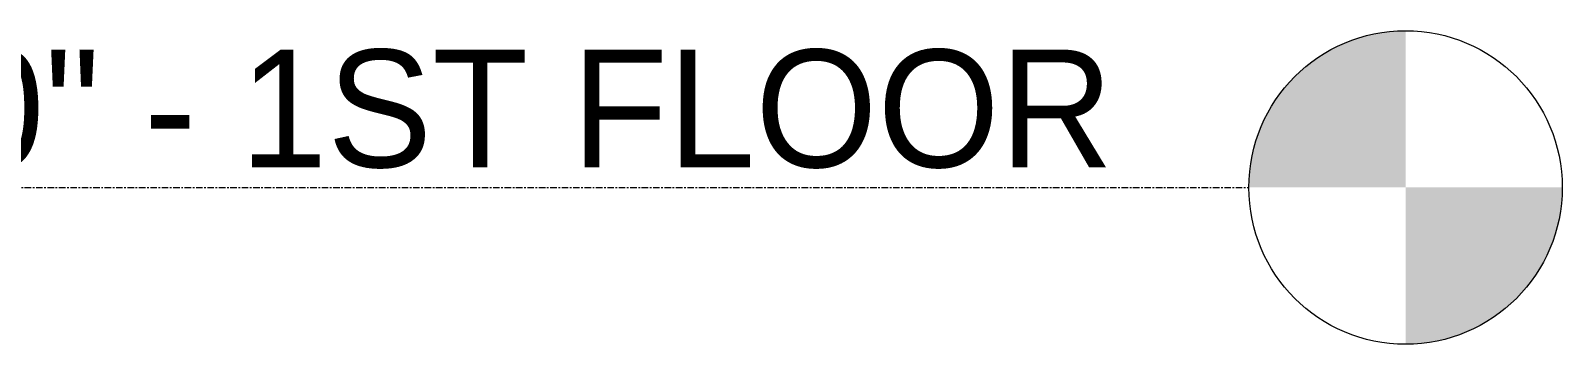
# Model space of a CAD drawing. Header units: inches. Extents: x 9610 to 15331, y -316 to 681.
# Drawn here: x 15213.2 to 15330.5, y -12 to 12 of the extents above; entities that cross this region are included whole.
import ezdxf

# ---------------------------------------------------------------- set-up
doc = ezdxf.new("R2010")
doc.units = ezdxf.units.IN
doc.header["$MEASUREMENT"] = 0
doc.linetypes.add('Grid Line 1_2_', pattern=[0.875, 0.5, -0.125, 0.125, -0.125])
doc.layers.add('A-FLOR-LEVL', color=51, linetype='Continuous', lineweight=9)
doc.layers.add('A-FLOR-LEVL-1', color=51, linetype='Grid Line 1_2_', lineweight=9)
doc.styles.add('Century Gothic', font='ufonts.com_century-gothic.ttf', dxfattribs={"height": 9})

# ---------------------------------------------------------------- blocks, each defined once
blk = doc.blocks.new('Level - Level Head - Circle-50818-BUILDING SECTION - NORTH_SOUTH AT ELEVATOR AND COURTYARD - LOOKING EAST')
at = {"layer": 'A-FLOR-LEVL'}
h = blk.add_hatch(color=256, dxfattribs=at)
edge = h.paths.add_edge_path(flags=0)
edge.add_line((-1802.96, 0), (-1814.96, 0))
edge.add_arc((-1802.96, 0), 12, 90, 180, ccw=False)
edge.add_line((-1802.96, 12), (-1802.96, 0))
h = blk.add_hatch(color=256, dxfattribs=at)
edge = h.paths.add_edge_path(flags=0)
edge.add_line((-1802.96, -12), (-1802.96, 0))
edge.add_line((-1802.96, 0), (-1790.96, 0))
edge.add_arc((-1802.96, 0), 12, 270, 360, ccw=False)
blk.add_circle((-1802.96, 0), 12, dxfattribs=at)

msp = doc.modelspace()

# ---------------------------------------------------------------- linework, layer by layer
at = {"layer": 'A-FLOR-LEVL-1'}
msp.add_line((12953.53, 0), (15306.53, 0), dxfattribs=at)

# ---------------------------------------------------------------- block references
at = {"layer": 'A-FLOR-LEVL'}
msp.add_blockref('Level - Level Head - Circle-50818-BUILDING SECTION - NORTH_SOUTH AT ELEVATOR AND COURTYARD - LOOKING EAST', (17121.49, 0), dxfattribs=at)

# ---------------------------------------------------------------- texts
at = {"layer": 'A-FLOR-LEVL', "insert": (15187.92, 10.55), "char_height": 9, "width": 129.987, "attachment_point": 1, "style": 'Century Gothic'}
msp.add_mtext('0\' - 0" - 1ST FLOOR', dxfattribs=at)

doc.saveas('drawing.dxf')
